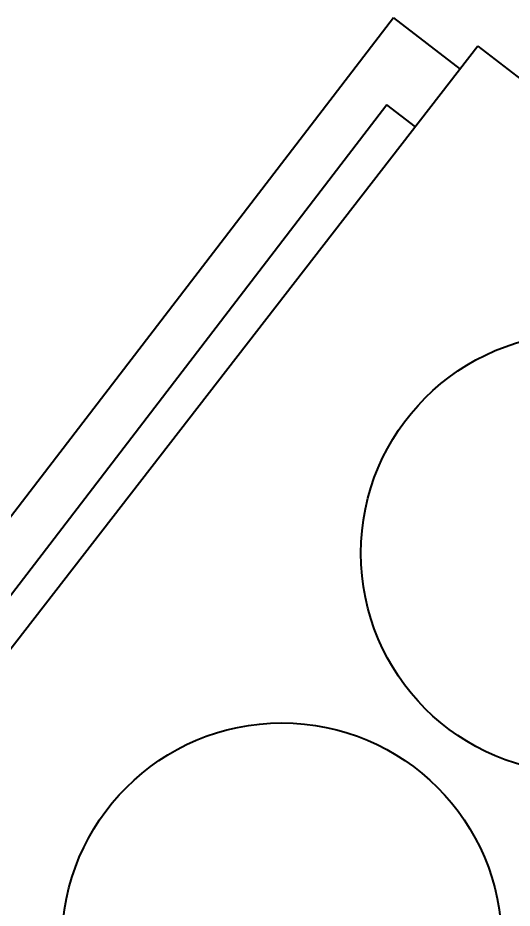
# Model space of a CAD drawing. Header units: inches. Extents: x 0 to 11, y 0 to 8.5.
# Drawn here: x 1.738 to 2.272, y 3.448 to 4.41 of the extents above; entities that cross this region are included whole.
import ezdxf

# ---------------------------------------------------------------- set-up
doc = ezdxf.new("R2010")
doc.units = ezdxf.units.IN
doc.header["$LTSCALE"] = 0.5
doc.header["$MEASUREMENT"] = 0
doc.layers.add('Visible', color=7, linetype='Continuous', lineweight=40)

msp = doc.modelspace()

# ---------------------------------------------------------------- linework, layer by layer
at = {"layer": 'Visible'}
for p, q in [((2.14382, 4.40989), (1.42779, 3.47675)), ((2.14382, 4.40989), (2.21594, 4.35455)), ((2.2351, 4.37926), (1.46926, 3.39134)), ((2.2351, 4.37926), (2.64941, 4.05809)), ((2.13684, 4.3158), (1.50941, 3.49812)), ((2.1676, 4.2922), (2.13684, 4.3158))]:
    msp.add_line(p, q, dxfattribs=at)
for centre in [(2.34625, 3.83146), (2.02334, 3.41063)]:
    msp.add_circle(centre, 0.23753, dxfattribs=at)

doc.saveas('drawing.dxf')
